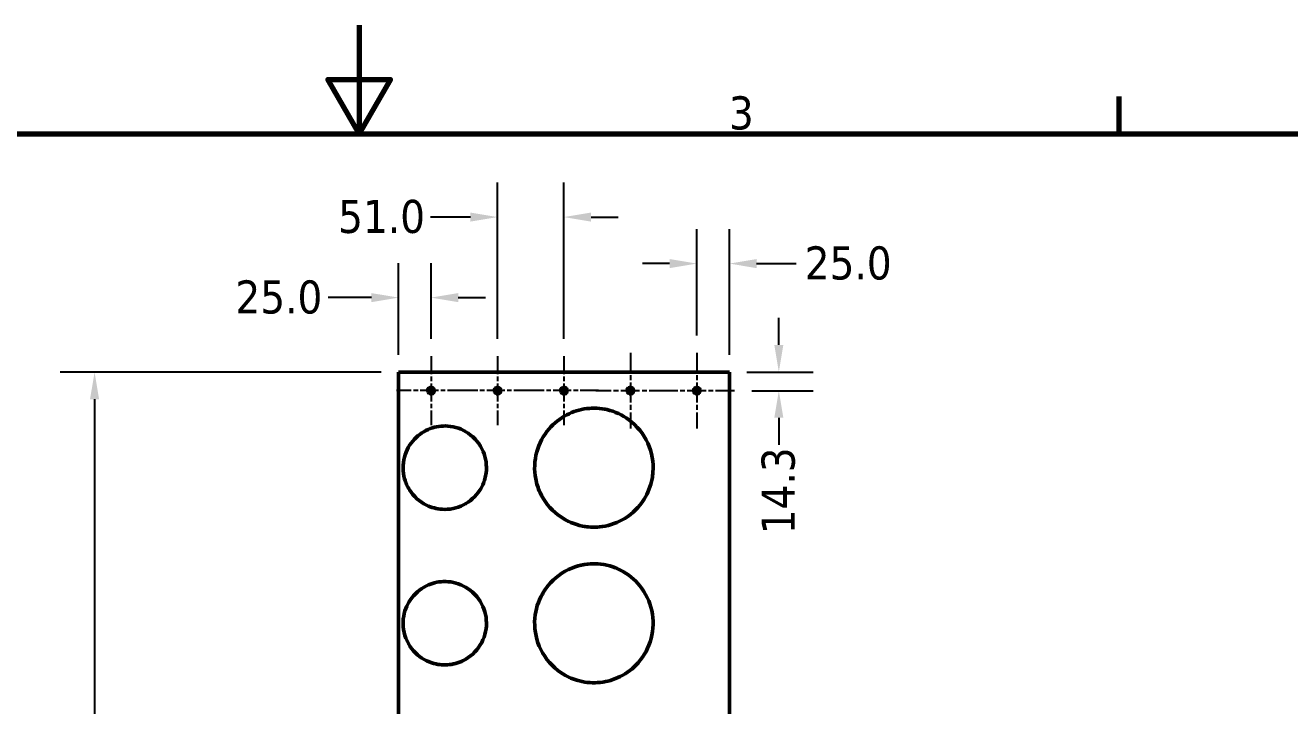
# Model space of a CAD drawing. Header units: millimetres. Extents: x 0 to 2100, y 0 to 1485.
# Drawn here: x 896 to 1479, y 1171 to 1485 of the extents above; entities that cross this region are included whole.
import ezdxf

# ---------------------------------------------------------------- set-up
doc = ezdxf.new("R2010")
doc.units = ezdxf.units.MM
doc.header["$LTSCALE"] = 5
doc.linetypes.add('CHAIN', pattern=[0.7087, 0.4724, -0.0591, 0.1181, -0.0591])
doc.linetypes.add('DASHED', pattern=[0.2067, 0.1654, -0.0413])
for name, color, linetype, lineweight in [('Border (ANSI)', 7, 'Continuous', 70), ('Center Mark (ANSI)', 7, 'Continuous', 25), ('Dimension (ANSI)', 7, 'Continuous', 25), ('Hidden (ANSI)', 7, 'DASHED', 35), ('Visible (ANSI)', 7, 'Continuous', 50)]:
    doc.layers.add(name, color=color, linetype=linetype, lineweight=lineweight)
doc.styles.add('Note Text (ANSI)', font='tahoma.ttf')
doc.dimstyles.new('Default - mm (ANSI)', dxfattribs={"dimscale": 5, "dimtxt": 3.048, "dimasz": 2.5, "dimexe": 3.175, "dimexo": 1.6002, "dimgap": 0.8, "dimtad": 0, "dimtoh": 1, "dimrnd": 1e-08, "dimzin": 4, "dimdsep": 46, "dimtxsty": 'Note Text (ANSI)', "dimcen": 0.09, "dimdle": 10, "dimclrd": 256, "dimclre": 256, "dimclrt": 256, "dimadec": 1, "dimazin": 1, "dimtfac": 1, "dimtofl": 0, "dimtmove": 0, "dimatfit": 3, "dimfxl": 1, "dimtolj": 1, "dimtzin": 4, "dimlwd": -1, "dimlwe": -1, "dimarcsym": 0})

# ---------------------------------------------------------------- blocks, each defined once
blk = doc.blocks.new('Borders Default Border')
at = {"layer": 'Border (ANSI)'}
blk.add_line((280, 287), (280, 290.45), dxfattribs=at)
at = {"layer": 'Border (ANSI)', "flags": 128}
for points in [[(210, 297), (210, 287), (207.11, 292), (212.89, 292), (210, 287)], [(10, 10), (10, 287), (410, 287), (410, 10), (10, 10)]]:
    blk.add_lwpolyline(points, dxfattribs=at)
at = {"layer": 'Border (ANSI)', "insert": (244.05, 287.34), "char_height": 3.05, "attachment_point": 7, "style": 'Note Text (ANSI)'}
blk.add_mtext('3', dxfattribs=at)
blk = doc.blocks.new('*D9')
at = {"layer": 'Defpoints', "color": 0, "transparency": 16777216}
for p in [(1083.07, 1359.49), (1083.07, 1332.48), (1068.07, 1325.17)]:
    blk.add_point(p, dxfattribs=at)
at = {"layer": 'Dimension (ANSI)', "transparency": 16777216}
for p, q in [((1068.07, 1333.17), (1068.07, 1375.36)), ((1083.07, 1340.48), (1083.07, 1375.36)), ((1055.57, 1359.49), (1035.65, 1359.49)), ((1095.57, 1359.49), (1108.07, 1359.49))]:
    blk.add_line(p, q, dxfattribs=at)
for points in [[(1055.57, 1361.57), (1055.57, 1357.4), (1068.07, 1359.49)], [(1095.57, 1361.57), (1095.57, 1357.4), (1083.07, 1359.49)]]:
    blk.add_solid(points, dxfattribs=at)
at = {"layer": 'Dimension (ANSI)', "transparency": 16777216, "insert": (992.94, 1367.42), "char_height": 15.24, "attachment_point": 1, "style": 'Note Text (ANSI)'}
blk.add_mtext('\\A1;25.0', dxfattribs=at)
blk = doc.blocks.new('*D10')
at = {"layer": 'Defpoints', "color": 0, "transparency": 16777216}
for p in [(1144.27, 1396.6), (1113.67, 1332.48), (1144.27, 1332.48)]:
    blk.add_point(p, dxfattribs=at)
at = {"layer": 'Dimension (ANSI)', "transparency": 16777216}
for p, q in [((1113.67, 1340.48), (1113.67, 1412.48)), ((1144.27, 1340.48), (1144.27, 1412.48)), ((1101.17, 1396.6), (1082.81, 1396.6)), ((1156.77, 1396.6), (1169.27, 1396.6))]:
    blk.add_line(p, q, dxfattribs=at)
for points in [[(1101.17, 1398.69), (1101.17, 1394.52), (1113.67, 1396.6)], [(1156.77, 1398.69), (1156.77, 1394.52), (1144.27, 1396.6)]]:
    blk.add_solid(points, dxfattribs=at)
at = {"layer": 'Dimension (ANSI)', "transparency": 16777216, "insert": (1040.25, 1404.54), "char_height": 15.24, "attachment_point": 1, "style": 'Note Text (ANSI)'}
blk.add_mtext('\\A1;51.0', dxfattribs=at)
blk = doc.blocks.new('*D12')
at = {"layer": 'Defpoints', "color": 0, "transparency": 16777216}
for p in [(1220.47, 1375.17), (1205.46, 1333.97), (1220.47, 1325.17)]:
    blk.add_point(p, dxfattribs=at)
at = {"layer": 'Dimension (ANSI)', "transparency": 16777216}
for p, q in [((1205.46, 1341.97), (1205.46, 1391.04)), ((1220.47, 1333.17), (1220.47, 1391.04)), ((1192.96, 1375.17), (1180.46, 1375.17)), ((1232.97, 1375.17), (1251.19, 1375.17))]:
    blk.add_line(p, q, dxfattribs=at)
for points in [[(1192.96, 1377.25), (1192.96, 1373.08), (1205.46, 1375.17)], [(1232.97, 1377.25), (1232.97, 1373.08), (1220.47, 1375.17)]]:
    blk.add_solid(points, dxfattribs=at)
at = {"layer": 'Dimension (ANSI)', "transparency": 16777216, "insert": (1255.19, 1383.1), "char_height": 15.24, "attachment_point": 1, "style": 'Note Text (ANSI)'}
blk.add_mtext('\\A1;25.0', dxfattribs=at)
blk = doc.blocks.new('*D16')
at = {"layer": 'Defpoints', "color": 0, "transparency": 16777216}
for p in [(1068.07, 1325.17), (928.07, 447.45), (1068.07, 447.45)]:
    blk.add_point(p, dxfattribs=at)
at = {"layer": 'Dimension (ANSI)', "transparency": 16777216}
for p, q in [((1060.06, 1325.17), (912.19, 1325.17)), ((928.07, 1312.67), (928.07, 920.11)), ((928.07, 459.95), (928.07, 852.5)), ((1060.06, 447.45), (912.19, 447.45))]:
    blk.add_line(p, q, dxfattribs=at)
for points in [[(925.98, 1312.67), (930.15, 1312.67), (928.07, 1325.17)], [(925.98, 459.95), (930.15, 459.95), (928.07, 447.45)]]:
    blk.add_solid(points, dxfattribs=at)
at = {"layer": 'Dimension (ANSI)', "transparency": 16777216, "insert": (917.99, 856.5), "char_height": 15.24, "attachment_point": 1, "rotation": 90, "style": 'Note Text (ANSI)'}
blk.add_mtext('\\A1;(1463)', dxfattribs=at)
blk = doc.blocks.new('*D19')
at = {"layer": 'Defpoints', "color": 0, "transparency": 16777216}
for p in [(1220.47, 1325.17), (1222.84, 1316.6), (1243.25, 1316.6)]:
    blk.add_point(p, dxfattribs=at)
at = {"layer": 'Dimension (ANSI)', "transparency": 16777216}
for p, q in [((1243.25, 1337.67), (1243.25, 1350.17)), ((1228.47, 1325.17), (1259.12, 1325.17)), ((1230.84, 1316.6), (1259.12, 1316.6)), ((1243.25, 1304.1), (1243.25, 1291.6))]:
    blk.add_line(p, q, dxfattribs=at)
for points in [[(1241.17, 1337.67), (1245.33, 1337.67), (1243.25, 1325.17)], [(1241.17, 1304.1), (1245.33, 1304.1), (1243.25, 1316.6)]]:
    blk.add_solid(points, dxfattribs=at)
at = {"layer": 'Dimension (ANSI)', "transparency": 16777216, "insert": (1235.31, 1250.43), "char_height": 15.24, "attachment_point": 1, "rotation": 90, "style": 'Note Text (ANSI)'}
blk.add_mtext('\\A1;14.3', dxfattribs=at)

msp = doc.modelspace()

# ---------------------------------------------------------------- linework, layer by layer
at = {"layer": 'Center Mark (ANSI)', "linetype": 'CHAIN', "ltscale": 3.860178}
for p, q in [((1174.863, 1333.971), (1174.863, 1299.227)), ((1205.463, 1333.971), (1205.463, 1299.227))]:
    msp.add_line(p, q, dxfattribs=at)
at = {"layer": 'Center Mark (ANSI)', "linetype": 'CHAIN', "ltscale": 3.527486}
for p, q in [((1083.069, 1332.478), (1083.069, 1300.728)), ((1113.669, 1332.478), (1113.669, 1300.728)), ((1144.269, 1332.478), (1144.269, 1300.728)), ((1098.944, 1316.603), (1067.194, 1316.603)), ((1129.544, 1316.603), (1097.794, 1316.603)), ((1160.144, 1316.603), (1128.394, 1316.603))]:
    msp.add_line(p, q, dxfattribs=at)
at = {"layer": 'Center Mark (ANSI)', "linetype": 'CHAIN', "ltscale": 3.693832}
for p, q in [((1192.235, 1316.599), (1158.988, 1316.599)), ((1222.835, 1316.599), (1189.588, 1316.599))]:
    msp.add_line(p, q, dxfattribs=at)
at = {"layer": 'Hidden (ANSI)', "ltscale": 3.287795}
for points in [[(1081.769, 1315.846), (1082.04, 1315.378), (1082.577, 1315.081), (1083.115, 1315.099), (1083.639, 1315.116), (1084.141, 1315.429), (1084.389, 1315.892), (1084.63, 1316.345), (1084.618, 1316.923), (1084.358, 1317.365), (1084.082, 1317.833), (1083.542, 1318.127), (1083.001, 1318.103), (1082.459, 1318.08), (1081.943, 1317.737), (1081.71, 1317.244), (1081.615, 1317.044), (1081.566, 1316.822), (1081.566, 1316.601)], [(1112.369, 1315.846), (1112.64, 1315.378), (1113.177, 1315.081), (1113.715, 1315.099), (1114.239, 1315.116), (1114.741, 1315.429), (1114.989, 1315.892), (1115.23, 1316.345), (1115.218, 1316.923), (1114.958, 1317.365), (1114.682, 1317.833), (1114.142, 1318.127), (1113.601, 1318.103), (1113.059, 1318.08), (1112.543, 1317.737), (1112.31, 1317.244), (1112.215, 1317.044), (1112.166, 1316.822), (1112.166, 1316.601)], [(1142.969, 1315.846), (1143.24, 1315.378), (1143.777, 1315.081), (1144.315, 1315.099), (1144.839, 1315.116), (1145.341, 1315.429), (1145.589, 1315.892), (1145.83, 1316.345), (1145.818, 1316.923), (1145.558, 1317.365), (1145.282, 1317.833), (1144.742, 1318.127), (1144.201, 1318.103), (1143.659, 1318.08), (1143.143, 1317.737), (1142.91, 1317.244), (1142.815, 1317.044), (1142.766, 1316.822), (1142.766, 1316.601)], [(1173.569, 1315.846), (1173.84, 1315.378), (1174.377, 1315.081), (1174.915, 1315.099), (1175.439, 1315.116), (1175.941, 1315.429), (1176.189, 1315.892), (1176.43, 1316.345), (1176.418, 1316.923), (1176.158, 1317.365), (1175.882, 1317.833), (1175.342, 1318.127), (1174.801, 1318.103), (1174.259, 1318.08), (1173.743, 1317.737), (1173.51, 1317.244), (1173.415, 1317.044), (1173.366, 1316.822), (1173.366, 1316.601)], [(1204.169, 1315.846), (1204.44, 1315.378), (1204.977, 1315.081), (1205.515, 1315.099), (1206.039, 1315.116), (1206.541, 1315.429), (1206.789, 1315.892), (1207.03, 1316.345), (1207.018, 1316.923), (1206.758, 1317.365), (1206.482, 1317.833), (1205.942, 1318.127), (1205.401, 1318.103), (1204.859, 1318.08), (1204.343, 1317.737), (1204.11, 1317.244), (1204.015, 1317.044), (1203.966, 1316.822), (1203.966, 1316.601)]]:
    msp.add_open_spline(points, degree=3, knots=[-1.5739201, -1.5739201, -1.5739201, -1.5739201, -1.3040665, -1.3040665, -1.3040665, -1.0417307, -1.0417307, -1.0417307, -0.7854294, -0.7854294, -0.7854294, -0.5143806, -0.5143806, -0.5143806, -0.2422746, -0.2422746, -0.2422746, -0.1317751, -0.1317751, -0.1317751, -0.1317751], dxfattribs=at)
at = {"layer": 'Hidden (ANSI)', "ltscale": 0.301277}
for points in [[(1081.566, 1316.601), (1081.566, 1316.338), (1081.637, 1316.074), (1081.769, 1315.846)], [(1112.166, 1316.601), (1112.166, 1316.338), (1112.237, 1316.074), (1112.369, 1315.846)], [(1142.766, 1316.601), (1142.766, 1316.338), (1142.837, 1316.074), (1142.969, 1315.846)], [(1173.366, 1316.601), (1173.366, 1316.338), (1173.437, 1316.074), (1173.569, 1315.846)], [(1203.966, 1316.601), (1203.966, 1316.338), (1204.037, 1316.074), (1204.169, 1315.846)]]:
    msp.add_open_spline(points, degree=3, dxfattribs=at)
at = {"layer": 'Hidden (ANSI)', "ltscale": 31.11986}
msp.add_open_spline([(1184.874, 1275.933), (1185.682, 1280.143), (1185.482, 1284.554), (1184.303, 1288.67), (1183.337, 1292.043), (1181.724, 1295.222), (1179.579, 1297.995), (1177.612, 1300.537), (1175.205, 1302.732), (1172.49, 1304.451), (1169.464, 1306.366), (1166.072, 1307.677), (1162.544, 1308.276), (1159.236, 1308.839), (1155.839, 1308.772), (1152.552, 1308.079), (1149.036, 1307.338), (1145.684, 1305.887), (1142.727, 1303.846), (1139.089, 1301.335), (1136.067, 1297.936), (1133.992, 1294.029), (1131.943, 1290.172), (1130.82, 1285.814), (1130.768, 1281.435), (1130.746, 1279.591), (1130.911, 1277.744), (1131.258, 1275.933)], degree=3, knots=[-27.0354884, -27.0354884, -27.0354884, -27.0354884, -24.8951842, -24.8951842, -24.8951842, -23.1407415, -23.1407415, -23.1407415, -21.5318455, -21.5318455, -21.5318455, -19.738958, -19.738958, -19.738958, -18.0573964, -18.0573964, -18.0573964, -16.258445, -16.258445, -16.258445, -14.0452506, -14.0452506, -14.0452506, -11.8607171, -11.8607171, -11.8607171, -10.9404653, -10.9404653, -10.9404653, -10.9404653], dxfattribs=at)
at = {"layer": 'Hidden (ANSI)', "ltscale": 34.315208}
msp.add_open_spline([(1107.859, 1275.933), (1108.754, 1279.15), (1108.795, 1282.606), (1107.976, 1285.842), (1107.078, 1289.389), (1105.155, 1292.658), (1102.505, 1295.164), (1100.412, 1297.143), (1097.874, 1298.645), (1095.129, 1299.519), (1092.052, 1300.498), (1088.731, 1300.676), (1085.569, 1300.031), (1081.868, 1299.275), (1078.413, 1297.393), (1075.753, 1294.7), (1073.403, 1292.319), (1071.683, 1289.32), (1070.819, 1286.085), (1069.937, 1282.781), (1069.956, 1279.228), (1070.873, 1275.933)], degree=3, knots=[-19.23376, -19.23376, -19.23376, -19.23376, -17.5664665, -17.5664665, -17.5664665, -15.7388197, -15.7388197, -15.7388197, -14.2955365, -14.2955365, -14.2955365, -12.6779712, -12.6779712, -12.6779712, -10.7846721, -10.7846721, -10.7846721, -9.1114763, -9.1114763, -9.1114763, -7.4022615, -7.4022615, -7.4022615, -7.4022615], dxfattribs=at)
at = {"layer": 'Hidden (ANSI)', "ltscale": 21.443485}
msp.add_open_spline([(1070.873, 1275.933), (1071.872, 1272.341), (1073.936, 1269.055), (1076.725, 1266.597), (1079.415, 1264.225), (1082.779, 1262.625), (1086.312, 1262.049), (1088.729, 1261.655), (1091.229, 1261.735), (1093.616, 1262.283), (1096.73, 1262.998), (1099.663, 1264.515), (1102.06, 1266.644), (1103.418, 1267.85), (1104.601, 1269.243), (1105.574, 1270.781)], degree=3, knots=[-7.4022615, -7.4022615, -7.4022615, -7.4022615, -5.5387942, -5.5387942, -5.5387942, -3.7412359, -3.7412359, -3.7412359, -2.5119304, -2.5119304, -2.5119304, -0.9084968, -0.9084968, -0.9084968, 0, 0, 0, 0], dxfattribs=at)
at = {"layer": 'Hidden (ANSI)', "ltscale": 2.154611}
msp.add_open_spline([(1105.574, 1270.781), (1106.582, 1272.377), (1107.354, 1274.116), (1107.859, 1275.933)], degree=3, dxfattribs=at)
at = {"layer": 'Hidden (ANSI)', "ltscale": 31.698633}
msp.add_open_spline([(1131.258, 1275.933), (1132.094, 1271.578), (1133.997, 1267.447), (1136.742, 1263.979), (1138.882, 1261.275), (1141.53, 1258.974), (1144.506, 1257.241), (1147.34, 1255.591), (1150.475, 1254.456), (1153.703, 1253.922), (1156.84, 1253.403), (1160.083, 1253.451), (1163.203, 1254.062), (1166.824, 1254.77), (1170.307, 1256.243), (1173.356, 1258.337), (1176.491, 1260.491), (1179.176, 1263.301), (1181.193, 1266.542)], degree=3, knots=[-10.9404653, -10.9404653, -10.9404653, -10.9404653, -8.7265836, -8.7265836, -8.7265836, -6.9998922, -6.9998922, -6.9998922, -5.3561161, -5.3561161, -5.3561161, -3.7590502, -3.7590502, -3.7590502, -1.9057344, -1.9057344, -1.9057344, 0, 0, 0, 0], dxfattribs=at)
at = {"layer": 'Hidden (ANSI)', "ltscale": 3.863949}
msp.add_open_spline([(1181.193, 1266.542), (1182.981, 1269.415), (1184.236, 1272.611), (1184.874, 1275.933)], degree=3, dxfattribs=at)
at = {"layer": 'Hidden (ANSI)', "ltscale": 23.58219}
msp.add_open_spline([(1179.276, 1226.686), (1176.489, 1230.16), (1172.862, 1232.948), (1168.782, 1234.723), (1166.036, 1235.918), (1163.112, 1236.651), (1160.124, 1236.882), (1156.212, 1237.184), (1152.259, 1236.613), (1148.59, 1235.227), (1145.294, 1233.982), (1142.251, 1232.092), (1139.664, 1229.699), (1138.655, 1228.765), (1137.716, 1227.758), (1136.856, 1226.686)], degree=3, knots=[-8.603949, -8.603949, -8.603949, -8.603949, -6.3756657, -6.3756657, -6.3756657, -4.8756687, -4.8756687, -4.8756687, -2.912483, -2.912483, -2.912483, -1.1485691, -1.1485691, -1.1485691, -0.4605687, -0.4605687, -0.4605687, -0.4605687], dxfattribs=at)
at = {"layer": 'Hidden (ANSI)', "ltscale": 30.04142}
msp.add_open_spline([(1073.401, 1220.113), (1071.408, 1217.115), (1070.275, 1213.557), (1070.174, 1209.957), (1070.075, 1206.472), (1070.949, 1202.963), (1072.651, 1199.938), (1074.302, 1197.004), (1076.733, 1194.51), (1079.626, 1192.791), (1082.015, 1191.372), (1084.71, 1190.48), (1087.476, 1190.203), (1090.764, 1189.874), (1094.131, 1190.424), (1097.146, 1191.774), (1100.542, 1193.295), (1103.477, 1195.823), (1105.496, 1198.967), (1107.356, 1201.862), (1108.425, 1205.256), (1108.553, 1208.697), (1108.682, 1212.187), (1107.837, 1215.709), (1106.157, 1218.753), (1104.549, 1221.666), (1102.174, 1224.157), (1099.338, 1225.897), (1098.878, 1226.179), (1098.406, 1226.442), (1097.922, 1226.686)], degree=3, knots=[-20.1743121, -20.1743121, -20.1743121, -20.1743121, -18.3770403, -18.3770403, -18.3770403, -16.6375903, -16.6375903, -16.6375903, -14.9507524, -14.9507524, -14.9507524, -13.5579241, -13.5579241, -13.5579241, -11.9024155, -11.9024155, -11.9024155, -10.0370606, -10.0370606, -10.0370606, -8.3191, -8.3191, -8.3191, -6.5767288, -6.5767288, -6.5767288, -4.9089868, -4.9089868, -4.9089868, -4.6384988, -4.6384988, -4.6384988, -4.6384988], dxfattribs=at)
at = {"layer": 'Hidden (ANSI)', "ltscale": 3.815024}
msp.add_open_spline([(1080.81, 1226.686), (1077.833, 1225.188), (1075.253, 1222.902), (1073.401, 1220.113)], degree=3, dxfattribs=at)
at = {"layer": 'Hidden (ANSI)', "ltscale": 6.76139}
msp.add_open_spline([(1097.922, 1226.686), (1095.398, 1227.955), (1092.611, 1228.652), (1089.793, 1228.716), (1087.076, 1228.777), (1084.355, 1228.246), (1081.86, 1227.175), (1081.505, 1227.022), (1081.155, 1226.859), (1080.81, 1226.686)], degree=3, knots=[-4.6384988, -4.6384988, -4.6384988, -4.6384988, -3.2262857, -3.2262857, -3.2262857, -1.8652076, -1.8652076, -1.8652076, -1.6714434, -1.6714434, -1.6714434, -1.6714434], dxfattribs=at)
at = {"layer": 'Hidden (ANSI)', "ltscale": 29.182343}
msp.add_open_spline([(1135.237, 1224.447), (1132.657, 1220.481), (1131.115, 1215.852), (1130.819, 1211.127), (1130.563, 1207.024), (1131.244, 1202.871), (1132.79, 1199.065), (1134.341, 1195.246), (1136.749, 1191.794), (1139.782, 1189.022), (1142.268, 1186.751), (1145.169, 1184.939), (1148.305, 1183.714), (1151.499, 1182.467), (1154.917, 1181.837), (1158.348, 1181.873), (1161.839, 1181.91), (1165.303, 1182.637), (1168.52, 1183.996), (1172.256, 1185.575), (1175.628, 1188), (1178.33, 1191.025), (1181.493, 1194.568), (1183.735, 1198.946), (1184.744, 1203.604), (1185.664, 1207.852), (1185.553, 1212.325), (1184.43, 1216.518), (1183.439, 1220.219), (1181.67, 1223.7), (1179.276, 1226.686)], degree=3, knots=[-28.7219892, -28.7219892, -28.7219892, -28.7219892, -26.3598611, -26.3598611, -26.3598611, -24.3087421, -24.3087421, -24.3087421, -22.250777, -22.250777, -22.250777, -20.5640897, -20.5640897, -20.5640897, -18.8457568, -18.8457568, -18.8457568, -17.0975956, -17.0975956, -17.0975956, -15.0665112, -15.0665112, -15.0665112, -12.6881641, -12.6881641, -12.6881641, -10.5188129, -10.5188129, -10.5188129, -8.603949, -8.603949, -8.603949, -8.603949], dxfattribs=at)
at = {"layer": 'Hidden (ANSI)', "ltscale": 1.05267}
msp.add_open_spline([(1136.856, 1226.686), (1136.28, 1225.968), (1135.74, 1225.221), (1135.237, 1224.447)], degree=3, dxfattribs=at)
at = {"layer": 'Visible (ANSI)'}
msp.add_line((1068.066, 1325.166), (1220.466, 1325.166), dxfattribs=at)
for points in [[(1068.066, 1325.166), (1068.066, 1308.758), (1068.066, 1292.347), (1068.066, 1275.933)], [(1220.466, 1275.933), (1220.466, 1292.347), (1220.466, 1308.758), (1220.466, 1325.166)], [(1081.772, 1315.845), (1081.638, 1316.073), (1081.566, 1316.337), (1081.566, 1316.601)], [(1112.372, 1315.845), (1112.238, 1316.073), (1112.166, 1316.337), (1112.166, 1316.601)], [(1142.972, 1315.845), (1142.838, 1316.073), (1142.766, 1316.337), (1142.766, 1316.601)], [(1173.572, 1315.845), (1173.438, 1316.073), (1173.366, 1316.337), (1173.366, 1316.601)], [(1204.172, 1315.845), (1204.038, 1316.073), (1203.966, 1316.337), (1203.966, 1316.601)], [(1068.066, 1275.933), (1068.066, 1259.52), (1068.066, 1243.104), (1068.066, 1226.686)], [(1107.853, 1275.933), (1107.343, 1274.116), (1106.566, 1272.381), (1105.548, 1270.786)], [(1184.869, 1275.933), (1184.224, 1272.599), (1182.956, 1269.405), (1181.145, 1266.528)], [(1220.466, 1226.686), (1220.466, 1243.104), (1220.466, 1259.52), (1220.466, 1275.933)], [(1068.066, 1226.686), (1068.066, 1210.267), (1068.066, 1193.846), (1068.066, 1177.423)], [(1073.438, 1220.122), (1075.318, 1222.918), (1077.941, 1225.206), (1080.964, 1226.686)], [(1135.298, 1224.474), (1135.801, 1225.238), (1136.342, 1225.976), (1136.918, 1226.686)], [(1220.466, 1177.423), (1220.466, 1193.846), (1220.466, 1210.267), (1220.466, 1226.686)], [(1068.066, 1177.423), (1068.066, 1161), (1068.066, 1144.574), (1068.066, 1128.146)], [(1220.466, 1128.146), (1220.466, 1144.574), (1220.466, 1161), (1220.466, 1177.423)]]:
    msp.add_open_spline(points, degree=3, dxfattribs=at)
for points, knots in [([(1081.566, 1316.601), (1081.566, 1316.881), (1081.647, 1317.161), (1081.796, 1317.397), (1082.087, 1317.859), (1082.645, 1318.138), (1083.19, 1318.093), (1083.735, 1318.048), (1084.24, 1317.681), (1084.451, 1317.176), (1084.659, 1316.677), (1084.567, 1316.066), (1084.224, 1315.649), (1083.877, 1315.229), (1083.288, 1315.024), (1082.755, 1315.137), (1082.348, 1315.223), (1081.982, 1315.486), (1081.772, 1315.845)], [-1.4416292, -1.4416292, -1.4416292, -1.4416292, -1.3012134, -1.3012134, -1.3012134, -1.0272501, -1.0272501, -1.0272501, -0.7531649, -0.7531649, -0.7531649, -0.4820153, -0.4820153, -0.4820153, -0.2084701, -0.2084701, -0.2084701, 0, 0, 0, 0]), ([(1112.166, 1316.601), (1112.166, 1316.881), (1112.247, 1317.161), (1112.396, 1317.397), (1112.687, 1317.859), (1113.245, 1318.138), (1113.79, 1318.093), (1114.335, 1318.048), (1114.84, 1317.681), (1115.051, 1317.176), (1115.259, 1316.677), (1115.167, 1316.066), (1114.824, 1315.649), (1114.477, 1315.229), (1113.888, 1315.024), (1113.355, 1315.137), (1112.948, 1315.223), (1112.582, 1315.486), (1112.372, 1315.845)], [-1.4416292, -1.4416292, -1.4416292, -1.4416292, -1.3012134, -1.3012134, -1.3012134, -1.0272501, -1.0272501, -1.0272501, -0.7531649, -0.7531649, -0.7531649, -0.4820153, -0.4820153, -0.4820153, -0.2084701, -0.2084701, -0.2084701, 0, 0, 0, 0]), ([(1142.766, 1316.601), (1142.766, 1316.881), (1142.847, 1317.161), (1142.996, 1317.397), (1143.287, 1317.859), (1143.845, 1318.138), (1144.39, 1318.093), (1144.935, 1318.048), (1145.44, 1317.681), (1145.651, 1317.176), (1145.859, 1316.677), (1145.767, 1316.066), (1145.424, 1315.649), (1145.077, 1315.229), (1144.488, 1315.024), (1143.955, 1315.137), (1143.548, 1315.223), (1143.182, 1315.486), (1142.972, 1315.845)], [-1.4416292, -1.4416292, -1.4416292, -1.4416292, -1.3012134, -1.3012134, -1.3012134, -1.0272501, -1.0272501, -1.0272501, -0.7531649, -0.7531649, -0.7531649, -0.4820153, -0.4820153, -0.4820153, -0.2084701, -0.2084701, -0.2084701, 0, 0, 0, 0]), ([(1173.366, 1316.601), (1173.366, 1316.881), (1173.447, 1317.161), (1173.596, 1317.397), (1173.887, 1317.859), (1174.445, 1318.138), (1174.99, 1318.093), (1175.535, 1318.048), (1176.04, 1317.681), (1176.251, 1317.176), (1176.459, 1316.677), (1176.367, 1316.066), (1176.024, 1315.649), (1175.677, 1315.229), (1175.088, 1315.024), (1174.555, 1315.137), (1174.148, 1315.223), (1173.782, 1315.486), (1173.572, 1315.845)], [-1.4416292, -1.4416292, -1.4416292, -1.4416292, -1.3012134, -1.3012134, -1.3012134, -1.0272501, -1.0272501, -1.0272501, -0.7531649, -0.7531649, -0.7531649, -0.4820153, -0.4820153, -0.4820153, -0.2084701, -0.2084701, -0.2084701, 0, 0, 0, 0]), ([(1203.966, 1316.601), (1203.966, 1316.881), (1204.047, 1317.161), (1204.196, 1317.397), (1204.487, 1317.859), (1205.045, 1318.138), (1205.59, 1318.093), (1206.135, 1318.048), (1206.64, 1317.681), (1206.851, 1317.176), (1207.059, 1316.677), (1206.967, 1316.066), (1206.624, 1315.649), (1206.277, 1315.229), (1205.688, 1315.024), (1205.155, 1315.137), (1204.748, 1315.223), (1204.382, 1315.486), (1204.172, 1315.845)], [-1.4416292, -1.4416292, -1.4416292, -1.4416292, -1.3012134, -1.3012134, -1.3012134, -1.0272501, -1.0272501, -1.0272501, -0.7531649, -0.7531649, -0.7531649, -0.4820153, -0.4820153, -0.4820153, -0.2084701, -0.2084701, -0.2084701, 0, 0, 0, 0]), ([(1131.262, 1275.933), (1130.466, 1280.045), (1130.639, 1284.347), (1131.756, 1288.378), (1132.83, 1292.257), (1134.772, 1295.89), (1137.391, 1298.947), (1139.67, 1301.607), (1142.457, 1303.829), (1145.562, 1305.452), (1148.449, 1306.96), (1151.608, 1307.945), (1154.836, 1308.337), (1157.916, 1308.71), (1161.074, 1308.542), (1164.096, 1307.846), (1167.709, 1307.013), (1171.156, 1305.421), (1174.145, 1303.219), (1177.92, 1300.437), (1180.973, 1296.673), (1182.914, 1292.403), (1184.81, 1288.231), (1185.64, 1283.572), (1185.284, 1278.998), (1185.204, 1277.97), (1185.065, 1276.946), (1184.869, 1275.933)], [-17.8018544, -17.8018544, -17.8018544, -17.8018544, -15.7025218, -15.7025218, -15.7025218, -13.6822612, -13.6822612, -13.6822612, -11.9246039, -11.9246039, -11.9246039, -10.2911468, -10.2911468, -10.2911468, -8.7329907, -8.7329907, -8.7329907, -6.8707865, -6.8707865, -6.8707865, -4.5183641, -4.5183641, -4.5183641, -2.219536, -2.219536, -2.219536, -1.7025651, -1.7025651, -1.7025651, -1.7025651]), ([(1070.879, 1275.933), (1069.968, 1279.175), (1069.935, 1282.67), (1070.784, 1285.929), (1071.592, 1289.032), (1073.188, 1291.918), (1075.385, 1294.258), (1077.408, 1296.413), (1079.925, 1298.091), (1082.697, 1299.125), (1085.25, 1300.077), (1087.998, 1300.474), (1090.714, 1300.281), (1094.097, 1300.041), (1097.405, 1298.878), (1100.197, 1296.961), (1103.196, 1294.902), (1105.599, 1291.972), (1107.028, 1288.624), (1108.346, 1285.533), (1108.835, 1282.085), (1108.42, 1278.747), (1108.302, 1277.797), (1108.112, 1276.854), (1107.853, 1275.933)], [-12.7849833, -12.7849833, -12.7849833, -12.7849833, -11.0950787, -11.0950787, -11.0950787, -9.4863002, -9.4863002, -9.4863002, -8.0045626, -8.0045626, -8.0045626, -6.6395267, -6.6395267, -6.6395267, -4.9395526, -4.9395526, -4.9395526, -3.1136482, -3.1136482, -3.1136482, -1.427708, -1.427708, -1.427708, -0.9476331, -0.9476331, -0.9476331, -0.9476331]), ([(1105.548, 1270.786), (1103.685, 1267.866), (1101.019, 1265.463), (1097.927, 1263.914), (1094.917, 1262.406), (1091.501, 1261.709), (1088.143, 1261.925), (1085.663, 1262.085), (1083.21, 1262.737), (1080.976, 1263.829), (1077.765, 1265.398), (1075.003, 1267.886), (1073.105, 1270.91), (1072.129, 1272.465), (1071.375, 1274.165), (1070.879, 1275.933)], [-20.1714405, -20.1714405, -20.1714405, -20.1714405, -18.4366929, -18.4366929, -18.4366929, -16.7473704, -16.7473704, -16.7473704, -15.4997012, -15.4997012, -15.4997012, -13.7070104, -13.7070104, -13.7070104, -12.7849833, -12.7849833, -12.7849833, -12.7849833]), ([(1181.145, 1266.528), (1178.915, 1262.987), (1175.878, 1259.967), (1172.318, 1257.761), (1169.146, 1255.795), (1165.586, 1254.491), (1161.893, 1253.959), (1158.422, 1253.459), (1154.876, 1253.646), (1151.476, 1254.506), (1147.864, 1255.42), (1144.457, 1257.085), (1141.51, 1259.356), (1137.972, 1262.083), (1135.11, 1265.678), (1133.25, 1269.74), (1132.346, 1271.715), (1131.676, 1273.799), (1131.262, 1275.933)], [-28.7177794, -28.7177794, -28.7177794, -28.7177794, -26.6218669, -26.6218669, -26.6218669, -24.7539101, -24.7539101, -24.7539101, -22.9981537, -22.9981537, -22.9981537, -21.1323946, -21.1323946, -21.1323946, -18.8918174, -18.8918174, -18.8918174, -17.8018544, -17.8018544, -17.8018544, -17.8018544]), ([(1136.918, 1226.686), (1139.828, 1230.271), (1143.665, 1233.124), (1147.938, 1234.857), (1151.723, 1236.393), (1155.875, 1237.059), (1159.946, 1236.773), (1163.628, 1236.514), (1167.269, 1235.478), (1170.546, 1233.77), (1173.875, 1232.035), (1176.845, 1229.605), (1179.214, 1226.686)], [-28.2589856, -28.2589856, -28.2589856, -28.2589856, -25.9429488, -25.9429488, -25.9429488, -23.8913843, -23.8913843, -23.8913843, -22.0363947, -22.0363947, -22.0363947, -20.1519093, -20.1519093, -20.1519093, -20.1519093]), ([(1097.768, 1226.686), (1100.999, 1225.104), (1103.777, 1222.589), (1105.676, 1219.531), (1107.528, 1216.548), (1108.544, 1213.048), (1108.566, 1209.532), (1108.588, 1205.973), (1107.589, 1202.416), (1105.733, 1199.388), (1103.85, 1196.317), (1101.09, 1193.79), (1097.862, 1192.188), (1095.625, 1191.078), (1093.168, 1190.41), (1090.676, 1190.238), (1088.246, 1190.071), (1085.779, 1190.376), (1083.461, 1191.13), (1080.214, 1192.187), (1077.255, 1194.134), (1074.994, 1196.691), (1072.573, 1199.43), (1070.95, 1202.872), (1070.391, 1206.489), (1069.884, 1209.767), (1070.253, 1213.182), (1071.436, 1216.269), (1071.955, 1217.622), (1072.626, 1218.915), (1073.438, 1220.122)], [-15.5747923, -15.5747923, -15.5747923, -15.5747923, -13.768553, -13.768553, -13.768553, -12.0067991, -12.0067991, -12.0067991, -10.2231764, -10.2231764, -10.2231764, -8.4146385, -8.4146385, -8.4146385, -7.1613884, -7.1613884, -7.1613884, -5.9384577, -5.9384577, -5.9384577, -4.2254991, -4.2254991, -4.2254991, -2.3910254, -2.3910254, -2.3910254, -0.7286032, -0.7286032, -0.7286032, 0, 0, 0, 0]), ([(1080.964, 1226.686), (1083.358, 1227.858), (1085.999, 1228.523), (1088.66, 1228.622), (1091.792, 1228.738), (1094.954, 1228.063), (1097.768, 1226.686)], [-18.4842777, -18.4842777, -18.4842777, -18.4842777, -17.1478355, -17.1478355, -17.1478355, -15.5747923, -15.5747923, -15.5747923, -15.5747923]), ([(1179.214, 1226.686), (1181.912, 1223.361), (1183.823, 1219.407), (1184.737, 1215.228), (1185.661, 1211.003), (1185.556, 1206.545), (1184.439, 1202.371), (1183.335, 1198.25), (1181.254, 1194.399), (1178.422, 1191.209), (1176.109, 1188.604), (1173.301, 1186.441), (1170.189, 1184.877), (1167.31, 1183.431), (1164.17, 1182.499), (1160.971, 1182.15), (1157.812, 1181.806), (1154.577, 1182.032), (1151.496, 1182.809), (1147.869, 1183.723), (1144.426, 1185.407), (1141.464, 1187.699), (1137.704, 1190.609), (1134.71, 1194.51), (1132.878, 1198.898), (1131.188, 1202.943), (1130.487, 1207.405), (1130.869, 1211.778), (1131.21, 1215.679), (1132.401, 1219.487), (1134.327, 1222.888), (1134.633, 1223.427), (1134.956, 1223.956), (1135.298, 1224.474)], [-20.1519093, -20.1519093, -20.1519093, -20.1519093, -18.0060362, -18.0060362, -18.0060362, -15.8369588, -15.8369588, -15.8369588, -13.6962399, -13.6962399, -13.6962399, -11.9485826, -11.9485826, -11.9485826, -10.3321547, -10.3321547, -10.3321547, -8.7357855, -8.7357855, -8.7357855, -6.8570148, -6.8570148, -6.8570148, -4.4720941, -4.4720941, -4.4720941, -2.27296, -2.27296, -2.27296, -0.3109178, -0.3109178, -0.3109178, 0, 0, 0, 0])]:
    msp.add_open_spline(points, degree=3, knots=knots, dxfattribs=at)

# ---------------------------------------------------------------- block references
at = {"xscale": 5, "yscale": 5, "zscale": 5}
msp.add_blockref('Borders Default Border', (0, 0), dxfattribs=at)

# ---------------------------------------------------------------- dimensions: what is measured, and where the dimension line sits
at = {"layer": 'Dimension (ANSI)'}
for base, p1, p2, angle, picture, middle in [((1144.269, 1396.603), (1113.669, 1332.478), (1144.269, 1332.478), 180, '*D10', (1059.531, 1396.603)), ((1220.466, 1375.166), (1205.463, 1333.971), (1220.466, 1325.166), 180, '*D12', (1274.542, 1375.166)), ((1243.249, 1316.599), (1220.466, 1325.166), (1222.835, 1316.599), 270, '*D19', (1243.249, 1269.012))]:
    dim = msp.add_linear_dim(base=base, p1=p1, p2=p2, angle=angle, dimstyle='Default - mm (ANSI)', override={"dimgap": 0.8, "dimtoh": 0, "dimdec": 1, "dimlfac": 1.666667, "dimtol": 0, "dimlim": 0, "dimtp": 0, "dimtm": 0, "dimtdec": 2, "dimatfit": 1}, dxfattribs=at)
    dim.commit()
    dim.dimension.update_dxf_attribs({"geometry": picture, "text_midpoint": middle, "dimtype": 160})
dim = msp.add_linear_dim(base=(1083.069, 1359.486), p1=(1068.066, 1325.166), p2=(1083.069, 1332.478), dimstyle='Default - mm (ANSI)', override={"dimgap": 0.8, "dimtoh": 0, "dimdec": 1, "dimlfac": 1.666667, "dimtol": 0, "dimlim": 0, "dimtp": 0, "dimtm": 0, "dimtdec": 2, "dimatfit": 1}, dxfattribs=at)
dim.commit()
dim.dimension.update_dxf_attribs({"geometry": '*D9', "text_midpoint": (1012.299, 1359.486), "dimtype": 160})
dim = msp.add_linear_dim(base=(928.066, 447.446), p1=(1068.066, 1325.166), p2=(1068.066, 447.446), angle=90, text='(<>)', dimstyle='Default - mm (ANSI)', override={"dimgap": 0.8, "dimtoh": 0, "dimdec": 0, "dimlfac": 1.666667, "dimtol": 0, "dimlim": 0, "dimtp": 0, "dimtm": 0, "dimtdec": 2, "dimatfit": 1}, dxfattribs=at)
dim.commit()
dim.dimension.update_dxf_attribs({"geometry": '*D16', "text_midpoint": (928.066, 886.306), "dimtype": 160})

doc.saveas('drawing.dxf')
